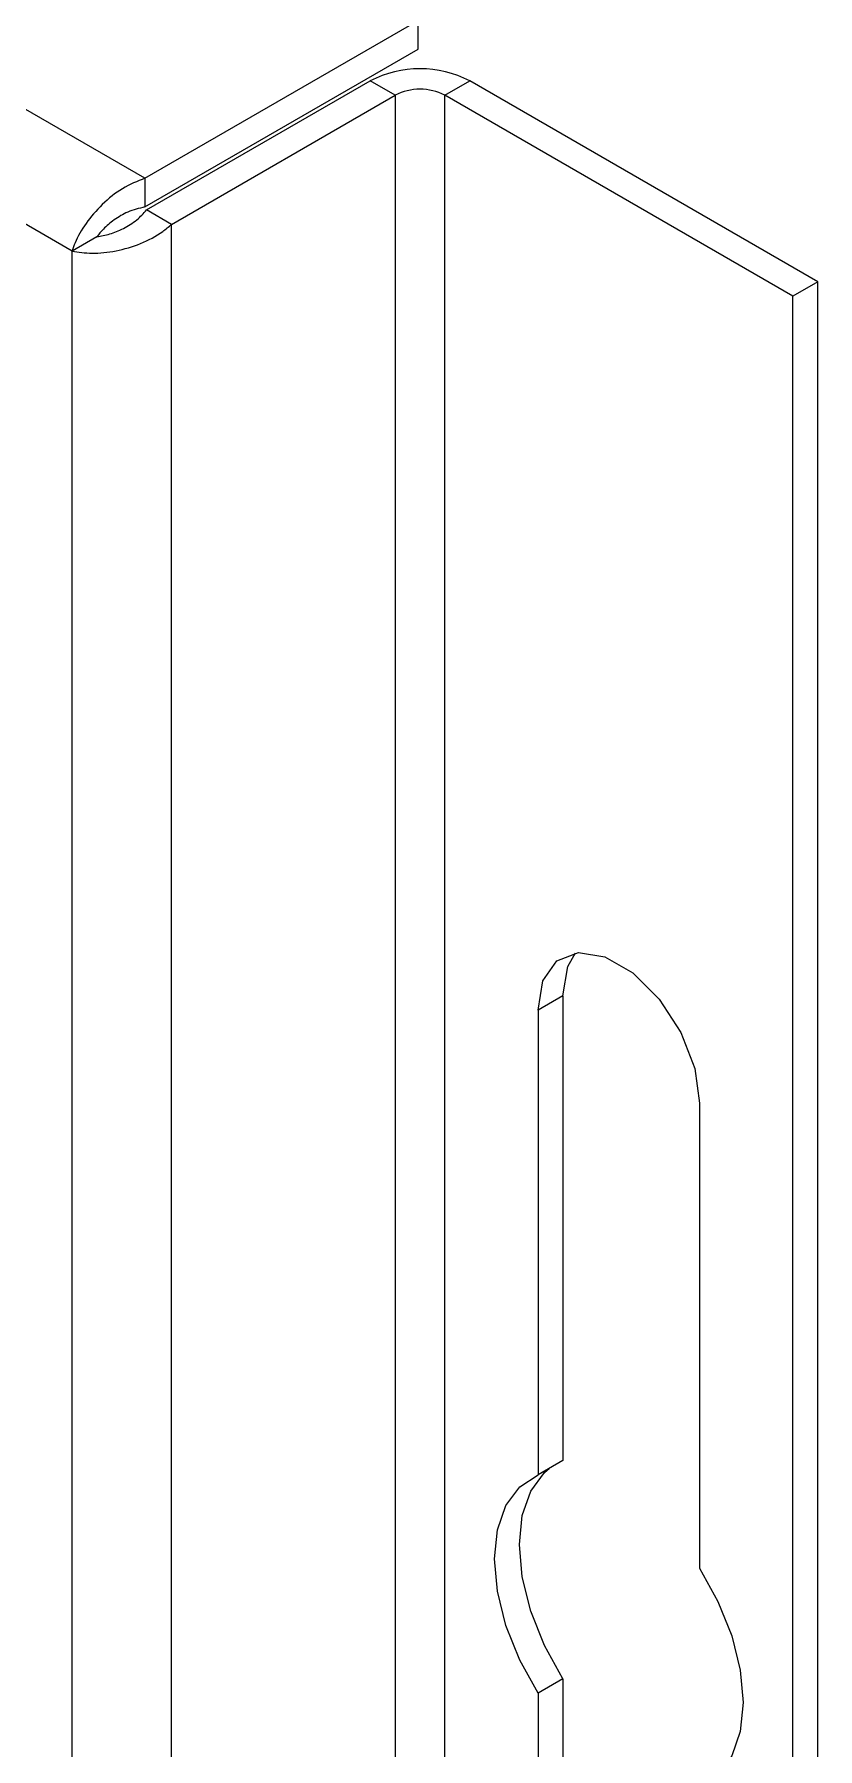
# Model space of a CAD drawing. Extents: x 75 to 2075, y 25 to 1460.
# Drawn here: x 1930.8 to 1967.9, y 1091.8 to 1173.1 of the extents above; entities that cross this region are included whole.
import ezdxf

# ---------------------------------------------------------------- set-up
doc = ezdxf.new("R2010")
doc.units = 0
doc.header["$LTSCALE"] = 5
doc.linetypes.add('SLD-KATı', pattern=[0])
doc.layers.get('0').update_dxf_attribs({"linetype": 'CONTINUOUS'})

msp = doc.modelspace()

# ---------------------------------------------------------------- linework, layer by layer
at = {"color": 7, "linetype": 'SLD-KATı'}
for p, q in [((1935.997, 1166.287), (1614.43, 1351.924)), ((1932.545, 1162.837), (1613.168, 1347.209)), ((1935.997, 1166.287), (1948.96, 1173.771)), ((1948.96, 1172.41), (1948.96, 1173.771)), ((1935.997, 1164.926), (1948.96, 1172.41)), ((1936.08, 1164.782), (1946.687, 1170.905)), ((1947.865, 1170.224), (1946.687, 1170.905)), ((1950.222, 1170.224), (1951.401, 1170.905)), ((1967.9, 1161.38), (1951.401, 1170.905)), ((1937.259, 1164.101), (1947.865, 1170.224)), ((1947.865, 1170.224), (1947.865, 574.342)), ((1950.222, 574.342), (1950.222, 1170.224)), ((1966.721, 1160.7), (1950.222, 1170.224)), ((1935.997, 1166.287), (1935.997, 1164.926)), ((1937.259, 1164.101), (1936.08, 1164.782)), ((1933.723, 1163.517), (1932.545, 1162.837)), ((1937.259, 568.219), (1937.259, 1164.101)), ((1932.545, 569.484), (1932.545, 1162.837)), ((1967.9, 1161.38), (1966.721, 1160.7)), ((1967.9, 565.498), (1967.9, 1161.38)), ((1966.721, 564.817), (1966.721, 1160.7)), ((1955.82, 1127.526), (1954.642, 1126.846)), ((1954.642, 1126.846), (1954.642, 1104.799)), ((1955.82, 1127.526), (1955.82, 1105.479)), ((1962.302, 1122.424), (1962.302, 1100.377)), ((1955.82, 1105.479), (1954.642, 1104.799)), ((1955.82, 1095.137), (1954.642, 1094.457)), ((1955.82, 1095.137), (1955.82, 1073.09)), ((1954.642, 1094.457), (1954.642, 1072.41))]:
    msp.add_line(p, q, dxfattribs=at)
at = {"color": 7, "linetype": 'SLD-KATı', "flags": 128}
for points in [[(1954.642, 1126.846), (1954.873, 1128.225), (1955.538, 1129.172), (1956.557, 1129.571), (1957.807, 1129.375), (1959.137, 1128.607), (1960.387, 1127.36), (1961.406, 1125.784), (1962.071, 1124.07), (1962.302, 1122.424)], [(1955.82, 1127.526), (1956.051, 1128.906), (1956.418, 1129.554)], [(1954.642, 1094.457), (1953.772, 1096.026), (1953.12, 1097.66), (1952.716, 1099.283), (1952.579, 1100.819), (1952.716, 1102.197), (1953.12, 1103.353), (1953.772, 1104.234), (1954.642, 1104.799)], [(1955.82, 1095.137), (1954.95, 1096.707), (1954.298, 1098.341), (1953.894, 1099.963), (1953.758, 1101.499), (1953.894, 1102.877), (1954.298, 1104.034), (1954.95, 1104.915), (1955.173, 1105.106)], [(1962.302, 1100.377), (1963.172, 1098.808), (1963.824, 1097.174), (1964.228, 1095.551), (1964.364, 1094.015), (1964.228, 1092.637), (1963.824, 1091.481), (1963.172, 1090.6), (1962.302, 1090.035)]]:
    msp.add_lwpolyline(points, dxfattribs=at)
at = {"color": 7, "linetype": 'SLD-KATı'}
for centre, radius in [((1949.044, 1166.356), 5.123), ((1949.044, 1167.95), 2.562)]:
    msp.add_arc(centre, radius, 62.60967, 117.39033, dxfattribs=at)
for points, knots in [([(1935.997, 1166.287), (1935.639, 1166.142), (1934.922, 1165.852), (1933.948, 1165.063), (1933.169, 1164.153), (1932.728, 1163.375), (1932.589, 1162.966), (1932.545, 1162.837)], [0, 0, 0, 0, 0.223917, 0.447868, 0.671818, 0.895769, 1, 1, 1, 1]), ([(1935.997, 1164.926), (1935.721, 1164.859), (1935.199, 1164.733), (1934.523, 1164.321), (1934.017, 1163.888), (1933.817, 1163.635), (1933.723, 1163.517)], [0, 0, 0, 0, 0.2803076, 0.5302368, 0.7800918, 1, 1, 1, 1]), ([(1933.723, 1163.517), (1933.919, 1163.548), (1934.289, 1163.607), (1934.984, 1163.885), (1935.612, 1164.271), (1935.931, 1164.619), (1936.08, 1164.782)], [0, 0, 0, 0, 0.280308, 0.530237, 0.780092, 1, 1, 1, 1]), ([(1932.545, 1162.837), (1932.849, 1162.788), (1933.459, 1162.69), (1934.628, 1162.808), (1935.807, 1163.155), (1936.701, 1163.628), (1937.124, 1163.987), (1937.259, 1164.101)], [0, 0, 0, 0, 0.2239169, 0.4478675, 0.6718183, 0.8957688, 1, 1, 1, 1])]:
    msp.add_open_spline(points, degree=3, knots=knots, dxfattribs=at)

doc.saveas('drawing.dxf')
